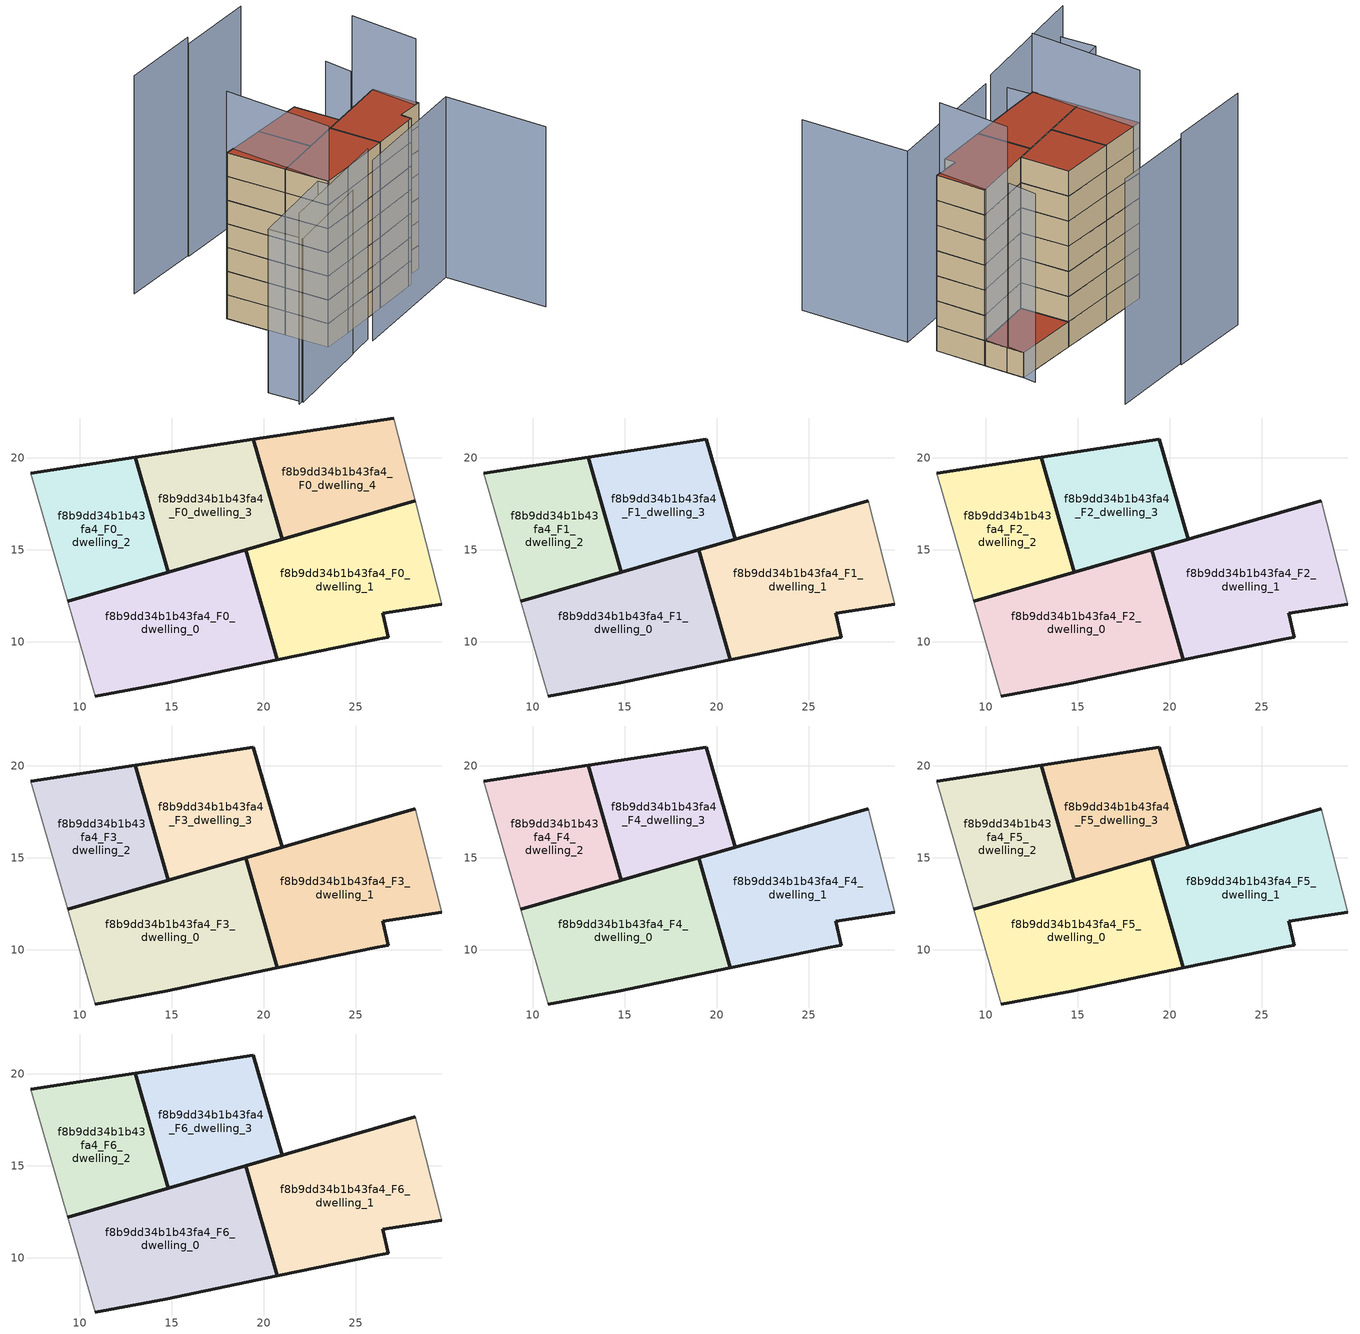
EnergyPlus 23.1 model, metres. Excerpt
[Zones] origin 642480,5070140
f8b9dd34b1b43fa4_F0_dwelling_0
 floor ground (EU_floor_Construction): 20.73,9.02 19,15 9.35,12.2 10.84,7.05 14.64,7.75 z0
 wall outside (EU_wall_Construction): 9.35,12.2 19,15 20.73,9.02 14.64,7.75 10.84,7.05 z0:3
 wall adiabatic (EU_wall_Construction): 10.84,7.05 9.35,12.2 z0:3
f8b9dd34b1b43fa4_F0_dwelling_1
 floor ground (EU_floor_Construction): 29.66,12.05 28.22,17.67 19,15 20.73,9.02 26.15,10.15 26.75,10.25 26.45,11.55 z0
 wall outside (EU_wall_Construction): 29.66,12.05 26.45,11.55 26.75,10.25 26.15,10.15 20.73,9.02 / 20.74,9.02 19,15 28.22,17.67 z0:3
 wall adiabatic (EU_wall_Construction): 28.22,17.67 29.66,12.05 z0:3
f8b9dd34b1b43fa4_F0_dwelling_2
 floor ground (EU_floor_Construction): 14.81,13.79 13.01,20.02 7.34,19.16 9.35,12.2 z0
 wall outside (EU_wall_Construction): 7.34,19.16 13.01,20.02 14.81,13.79 9.35,12.2 z0:3
 wall adiabatic (EU_wall_Construction): 9.35,12.2 7.34,19.16 z0:3
f8b9dd34b1b43fa4_F0_dwelling_3
 floor ground (EU_floor_Construction): 20.99,15.58 19.42,21 13.01,20.02 14.81,13.79 z0
 wall outside (EU_wall_Construction): 20.99,15.58 14.81,13.79 13.01,20.02 19.42,21 20.99,15.58 z0:3
f8b9dd34b1b43fa4_F0_dwelling_4
 floor ground (EU_floor_Construction): 28.22,17.67 27.56,20.25 27.06,22.16 19.42,21 20.99,15.58 z0
 wall outside (EU_wall_Construction): 28.22,17.67 20.99,15.58 19.42,21 27.06,22.16 z0:3
 wall adiabatic (EU_wall_Construction): 27.06,22.16 27.56,20.25 28.22,17.67 z0:3
 roof outside (EU_roof_Construction): 27.06,22.16 27.56,20.25 28.22,17.67 20.99,15.58 19.42,21 z3
f8b9dd34b1b43fa4_F1_dwelling_0
 floor to f8b9dd34b1b43fa4_F0_dwelling_0 (EU_floor_Construction): 20.73,9.02 19,15 9.35,12.2 10.84,7.05 14.64,7.75 z3
 wall outside (EU_wall_Construction): 9.35,12.2 19,15 20.73,9.02 14.64,7.75 10.84,7.05 z3:6
 wall adiabatic (EU_wall_Construction): 10.84,7.05 9.35,12.2 z3:6
f8b9dd34b1b43fa4_F1_dwelling_1
 floor to f8b9dd34b1b43fa4_F0_dwelling_1 (EU_floor_Construction): 29.65,12.05 28.22,17.67 19,15 20.73,9.02 26.15,10.15 26.75,10.25 26.45,11.55 z3
 wall outside (EU_wall_Construction): 29.66,12.05 26.45,11.55 26.75,10.25 26.15,10.15 20.73,9.02 / 20.74,9.02 19,15 28.22,17.67 z3:6
 wall adiabatic (EU_wall_Construction): 28.22,17.67 29.66,12.05 z3:6
f8b9dd34b1b43fa4_F1_dwelling_2
 floor to f8b9dd34b1b43fa4_F0_dwelling_2 (EU_floor_Construction): 14.81,13.79 13.01,20.02 7.34,19.16 9.35,12.2 z3
 wall outside (EU_wall_Construction): 7.34,19.16 13.01,20.02 14.81,13.79 9.35,12.2 z3:6
 wall adiabatic (EU_wall_Construction): 9.35,12.2 7.34,19.16 z3:6
f8b9dd34b1b43fa4_F1_dwelling_3
 floor to f8b9dd34b1b43fa4_F0_dwelling_3 (EU_floor_Construction): 20.99,15.58 19.42,21 13.01,20.02 14.81,13.79 z3
 wall outside (EU_wall_Construction): 19.42,21 20.99,15.58 14.81,13.79 13.01,20.02 19.42,21 z3:6
f8b9dd34b1b43fa4_F2_dwelling_0
 floor to f8b9dd34b1b43fa4_F1_dwelling_0 (EU_floor_Construction): 20.73,9.02 19,15 9.35,12.2 10.84,7.05 14.64,7.75 z6
 wall outside (EU_wall_Construction): 9.35,12.2 19,15 20.73,9.02 14.64,7.75 10.84,7.05 z6:9
 wall adiabatic (EU_wall_Construction): 10.84,7.05 9.35,12.2 z6:9
f8b9dd34b1b43fa4_F2_dwelling_1
 floor to f8b9dd34b1b43fa4_F1_dwelling_1 (EU_floor_Construction): 29.65,12.05 28.22,17.67 19,15 20.73,9.02 26.15,10.15 26.75,10.25 26.45,11.55 z6
 wall outside (EU_wall_Construction): 29.66,12.05 26.45,11.55 26.75,10.25 26.15,10.15 20.73,9.02 / 20.74,9.02 19,15 28.22,17.67 z6:9
 wall adiabatic (EU_wall_Construction): 28.22,17.67 29.66,12.05 z6:9
f8b9dd34b1b43fa4_F2_dwelling_2
 floor to f8b9dd34b1b43fa4_F1_dwelling_2 (EU_floor_Construction): 14.81,13.79 13.01,20.02 7.34,19.16 9.35,12.2 z6
 wall outside (EU_wall_Construction): 7.34,19.16 13.01,20.02 14.81,13.79 9.35,12.2 z6:9
 wall adiabatic (EU_wall_Construction): 9.35,12.2 7.34,19.16 z6:9
f8b9dd34b1b43fa4_F2_dwelling_3
 floor to f8b9dd34b1b43fa4_F1_dwelling_3 (EU_floor_Construction): 20.99,15.58 19.42,21 13.01,20.02 14.81,13.79 z6
 wall outside (EU_wall_Construction): 19.42,21 20.99,15.58 14.81,13.79 13.01,20.02 19.42,21 z6:9
f8b9dd34b1b43fa4_F3_dwelling_0
 floor to f8b9dd34b1b43fa4_F2_dwelling_0 (EU_floor_Construction): 20.73,9.02 19,15 9.35,12.2 10.84,7.05 14.64,7.75 z9
 wall outside (EU_wall_Construction): 9.35,12.2 19,15 20.73,9.02 14.64,7.75 10.84,7.05 z9:12
 wall adiabatic (EU_wall_Construction): 10.84,7.05 9.35,12.2 z9:12
f8b9dd34b1b43fa4_F3_dwelling_1
 floor to f8b9dd34b1b43fa4_F2_dwelling_1 (EU_floor_Construction): 29.65,12.05 28.22,17.67 19,15 20.73,9.02 26.15,10.15 26.75,10.25 26.45,11.55 z9
 wall outside (EU_wall_Construction): 29.66,12.05 26.45,11.55 26.75,10.25 26.15,10.15 20.73,9.02 / 20.74,9.02 19,15 28.22,17.67 z9:12
 wall adiabatic (EU_wall_Construction): 28.22,17.67 29.66,12.05 z9:12
f8b9dd34b1b43fa4_F3_dwelling_2
 floor to f8b9dd34b1b43fa4_F2_dwelling_2 (EU_floor_Construction): 14.81,13.79 13.01,20.02 7.34,19.16 9.35,12.2 z9
 wall outside (EU_wall_Construction): 7.34,19.16 13.01,20.02 14.81,13.79 9.35,12.2 z9:12
 wall adiabatic (EU_wall_Construction): 9.35,12.2 7.34,19.16 z9:12
f8b9dd34b1b43fa4_F3_dwelling_3
 floor to f8b9dd34b1b43fa4_F2_dwelling_3 (EU_floor_Construction): 20.99,15.58 19.42,21 13.01,20.02 14.81,13.79 z9
 wall outside (EU_wall_Construction): 19.42,21 20.99,15.58 14.81,13.79 13.01,20.02 19.42,21 z9:12
f8b9dd34b1b43fa4_F4_dwelling_0
 floor to f8b9dd34b1b43fa4_F3_dwelling_0 (EU_floor_Construction): 20.73,9.02 19,15 9.35,12.2 10.84,7.05 14.64,7.75 z12
 wall outside (EU_wall_Construction): 9.35,12.2 19,15 20.73,9.02 14.64,7.75 10.84,7.05 z12:15
 wall adiabatic (EU_wall_Construction): 10.84,7.05 9.35,12.2 z12:15
f8b9dd34b1b43fa4_F4_dwelling_1
 floor to f8b9dd34b1b43fa4_F3_dwelling_1 (EU_floor_Construction): 29.65,12.05 28.22,17.67 19,15 20.73,9.02 26.15,10.15 26.75,10.25 26.45,11.55 z12
 wall outside (EU_wall_Construction): 29.66,12.05 26.45,11.55 26.75,10.25 26.15,10.15 20.73,9.02 / 20.74,9.02 19,15 28.22,17.67 z12:15
 wall adiabatic (EU_wall_Construction): 28.22,17.67 29.66,12.05 z12:15
f8b9dd34b1b43fa4_F4_dwelling_2
 floor to f8b9dd34b1b43fa4_F3_dwelling_2 (EU_floor_Construction): 14.81,13.79 13.01,20.02 7.34,19.16 9.35,12.2 z12
 wall outside (EU_wall_Construction): 7.34,19.16 13.01,20.02 14.81,13.79 9.35,12.2 z12:15
 wall adiabatic (EU_wall_Construction): 9.35,12.2 7.34,19.16 z12:15
f8b9dd34b1b43fa4_F4_dwelling_3
 floor to f8b9dd34b1b43fa4_F3_dwelling_3 (EU_floor_Construction): 20.99,15.58 19.42,21 13.01,20.02 14.81,13.79 z12
 wall outside (EU_wall_Construction): 19.42,21 20.99,15.58 14.81,13.79 13.01,20.02 19.42,21 z12:15
f8b9dd34b1b43fa4_F5_dwelling_0
 floor to f8b9dd34b1b43fa4_F4_dwelling_0 (EU_floor_Construction): 20.73,9.02 19,15 9.35,12.2 10.84,7.05 14.64,7.75 z15
 wall outside (EU_wall_Construction): 9.35,12.2 19,15 20.73,9.02 14.64,7.75 10.84,7.05 z15:18
 wall adiabatic (EU_wall_Construction): 10.84,7.05 9.35,12.2 z15:18
f8b9dd34b1b43fa4_F5_dwelling_1
 floor to f8b9dd34b1b43fa4_F4_dwelling_1 (EU_floor_Construction): 29.65,12.05 28.22,17.67 19,15 20.73,9.02 26.15,10.15 26.75,10.25 26.45,11.55 z15
 wall outside (EU_wall_Construction): 29.66,12.05 26.45,11.55 26.75,10.25 26.15,10.15 20.73,9.02 / 20.74,9.02 19,15 28.22,17.67 z15:18
 wall adiabatic (EU_wall_Construction): 28.22,17.67 29.66,12.05 z15:18
f8b9dd34b1b43fa4_F5_dwelling_2
 floor to f8b9dd34b1b43fa4_F4_dwelling_2 (EU_floor_Construction): 14.81,13.79 13.01,20.02 7.34,19.16 9.35,12.2 z15
 wall outside (EU_wall_Construction): 7.34,19.16 13.01,20.02 14.81,13.79 9.35,12.2 z15:18
 wall adiabatic (EU_wall_Construction): 9.35,12.2 7.34,19.16 z15:18
f8b9dd34b1b43fa4_F5_dwelling_3
 floor to f8b9dd34b1b43fa4_F4_dwelling_3 (EU_floor_Construction): 20.99,15.58 19.42,21 13.01,20.02 14.81,13.79 z15
 wall outside (EU_wall_Construction): 19.42,21 20.99,15.58 14.81,13.79 13.01,20.02 19.42,21 z15:18
f8b9dd34b1b43fa4_F6_dwelling_0
 floor to f8b9dd34b1b43fa4_F5_dwelling_0 (EU_floor_Construction): 20.73,9.02 19,15 9.35,12.2 10.84,7.05 14.64,7.75 z18
 wall outside (EU_wall_Construction): 9.35,12.2 19,15 20.73,9.02 14.64,7.75 10.84,7.05 z18:21
 wall adiabatic (EU_wall_Construction): 10.84,7.05 9.35,12.2 z18:21
 roof outside (EU_roof_Construction): 19,15 20.73,9.02 14.64,7.75 10.84,7.05 9.35,12.2 z21
f8b9dd34b1b43fa4_F6_dwelling_1
 floor to f8b9dd34b1b43fa4_F5_dwelling_1 (EU_floor_Construction): 29.65,12.05 28.22,17.67 19,15 20.73,9.02 26.15,10.15 26.75,10.25 26.45,11.55 z18
 wall outside (EU_wall_Construction): 29.66,12.05 26.45,11.55 26.75,10.25 26.15,10.15 20.73,9.02 / 20.74,9.02 19,15 28.22,17.67 z18:21
 wall adiabatic (EU_wall_Construction): 28.22,17.67 29.66,12.05 z18:21
 roof outside (EU_roof_Construction): 28.22,17.67 29.66,12.05 26.45,11.55 26.75,10.25 26.15,10.15 20.73,9.02 19,15 z21
f8b9dd34b1b43fa4_F6_dwelling_2
 floor to f8b9dd34b1b43fa4_F5_dwelling_2 (EU_floor_Construction): 14.81,13.79 13.01,20.02 7.34,19.16 9.35,12.2 z18
 wall outside (EU_wall_Construction): 7.34,19.16 13.01,20.02 14.81,13.79 9.35,12.2 z18:21
 wall adiabatic (EU_wall_Construction): 9.35,12.2 7.34,19.16 z18:21
 roof outside (EU_roof_Construction): 13.01,20.02 14.81,13.79 9.35,12.2 7.34,19.16 z21
f8b9dd34b1b43fa4_F6_dwelling_3
 floor to f8b9dd34b1b43fa4_F5_dwelling_3 (EU_floor_Construction): 20.99,15.58 19.42,21 13.01,20.02 14.81,13.79 z18
 wall outside (EU_wall_Construction): 19.42,21 20.99,15.58 14.81,13.79 13.01,20.02 19.42,21 z18:21
 roof outside (EU_roof_Construction): 19.42,21 20.99,15.58 14.81,13.79 13.01,20.02 z21
shading: 0.16,0.67 15.14,5.25 z0:24.1; 15.3,4.67 30.51,8.72 / 30.51,8.72 33.75,-3.47 z0:22.8; 11.76,4.15 0.73,0.65 / 0.73,0.65 -0.57,4.75 / -0.57,4.75 10.46,8.25 / 10.46,8.25 11.76,4.15 z0:20.7; 29.09,11.94 27.56,20.25 z0:29.4; 27.33,20.22 26.85,23.63 z0:22.5; 13.75,31.68 3.89,30.02 z0:27.6; 23.36,33.26 13.68,31.5 z0:26.9; 8.26,20.09 10.85,6.98 z0:28
[Building]
EU S2 Campaign: North Axis=0; Terrain=City; Solar Distribution=FullExterior
[Site:Location]
Lyon-Bron: Latitude=45.75; Longitude=5; Time Zone=1; Elevation=198
[SizingPeriod:WeatherFileDays]
AnnualSizingPeriod: Begin Month=1; Begin Day of Month=1; End Month=12; End Day of Month=31; Day of Week for Start Day=Monday; Use Weather File Daylight Saving Period=No; Use Weather File Rain and Snow Indicators=No
[MATERIAL]
EU_InternalMass_Material: Roughness=MediumRough; Thickness=0.1; Conductivity=1; Density=1800; Specific Heat=900; Thermal Absorptance=0.9; Solar Absorptance=0.7; Visible Absorptance=0.7
[MATERIAL:NOMASS] Roughness=MediumRough; Thermal Absorptance=0.9; Solar Absorptance=0.7; Visible Absorptance=0.7
Name | Thermal Resistance
EU_wall_NoMass | 0.776494
EU_roof_NoMass | 0.486893
EU_floor_NoMass | 0.421597
[CONSTRUCTION]
EU_wall_Construction: EU_wall_NoMass
EU_roof_Construction: EU_roof_NoMass
EU_floor_Construction: EU_floor_NoMass
EU_InternalMass_Construction: EU_InternalMass_Material
[ZONE] Type=1; Multiplier=1; Ceiling Height=autocalculate; Floor Area=autocalculate; Part of Total Floor Area=Yes
Name | Volume
f8b9dd34b1b43fa4_F0_dwelling_0 | 175.613
f8b9dd34b1b43fa4_F1_dwelling_0; f8b9dd34b1b43fa4_F2_dwelling_0; f8b9dd34b1b43fa4_F3_dwelling_0; f8b9dd34b1b43fa4_F4_dwelling_0; f8b9dd34b1b43fa4_F5_dwelling_0; f8b9dd34b1b43fa4_F6_dwelling_0 | 175.612
f8b9dd34b1b43fa4_F0_dwelling_1; f8b9dd34b1b43fa4_F1_dwelling_1; f8b9dd34b1b43fa4_F2_dwelling_1; f8b9dd34b1b43fa4_F3_dwelling_1; f8b9dd34b1b43fa4_F4_dwelling_1; f8b9dd34b1b43fa4_F5_dwelling_1; f8b9dd34b1b43fa4_F6_dwelling_1 | 175.609
f8b9dd34b1b43fa4_F0_dwelling_2; f8b9dd34b1b43fa4_F1_dwelling_2; f8b9dd34b1b43fa4_F2_dwelling_2; f8b9dd34b1b43fa4_F3_dwelling_2; f8b9dd34b1b43fa4_F4_dwelling_2; f8b9dd34b1b43fa4_F5_dwelling_2; f8b9dd34b1b43fa4_F6_dwelling_2 | 117.078
f8b9dd34b1b43fa4_F0_dwelling_3; f8b9dd34b1b43fa4_F1_dwelling_3; f8b9dd34b1b43fa4_F2_dwelling_3; f8b9dd34b1b43fa4_F3_dwelling_3; f8b9dd34b1b43fa4_F4_dwelling_3; f8b9dd34b1b43fa4_F5_dwelling_3; f8b9dd34b1b43fa4_F6_dwelling_3 | 117.092
f8b9dd34b1b43fa4_F0_dwelling_4 | 117.085
[INTERNALMASS] Construction=EU_InternalMass_Construction
Name | Zone or ZoneList | Surface Area
f8b9dd34b1b43fa4_F0_dwelling_0_EU_InternalMass | f8b9dd34b1b43fa4_F0_dwelling_0 | 58.5372
f8b9dd34b1b43fa4_F0_dwelling_1_EU_InternalMass | f8b9dd34b1b43fa4_F0_dwelling_1 | 58.5365
f8b9dd34b1b43fa4_F0_dwelling_2_EU_InternalMass | f8b9dd34b1b43fa4_F0_dwelling_2 | 39.0262
f8b9dd34b1b43fa4_F0_dwelling_3_EU_InternalMass | f8b9dd34b1b43fa4_F0_dwelling_3 | 39.0306
f8b9dd34b1b43fa4_F0_dwelling_4_EU_InternalMass | f8b9dd34b1b43fa4_F0_dwelling_4 | 39.0284
f8b9dd34b1b43fa4_F1_dwelling_0_EU_InternalMass | f8b9dd34b1b43fa4_F1_dwelling_0 | 58.5381
f8b9dd34b1b43fa4_F1_dwelling_1_EU_InternalMass | f8b9dd34b1b43fa4_F1_dwelling_1 | 58.5406
f8b9dd34b1b43fa4_F1_dwelling_2_EU_InternalMass | f8b9dd34b1b43fa4_F1_dwelling_2 | 58.5353
f8b9dd34b1b43fa4_F1_dwelling_3_EU_InternalMass | f8b9dd34b1b43fa4_F1_dwelling_3 | 58.543
f8b9dd34b1b43fa4_F2_dwelling_0_EU_InternalMass | f8b9dd34b1b43fa4_F2_dwelling_0 | 58.5381
f8b9dd34b1b43fa4_F2_dwelling_1_EU_InternalMass | f8b9dd34b1b43fa4_F2_dwelling_1 | 58.5406
f8b9dd34b1b43fa4_F2_dwelling_2_EU_InternalMass | f8b9dd34b1b43fa4_F2_dwelling_2 | 58.5353
f8b9dd34b1b43fa4_F2_dwelling_3_EU_InternalMass | f8b9dd34b1b43fa4_F2_dwelling_3 | 58.543
f8b9dd34b1b43fa4_F3_dwelling_0_EU_InternalMass | f8b9dd34b1b43fa4_F3_dwelling_0 | 58.5381
f8b9dd34b1b43fa4_F3_dwelling_1_EU_InternalMass | f8b9dd34b1b43fa4_F3_dwelling_1 | 58.5406
f8b9dd34b1b43fa4_F3_dwelling_2_EU_InternalMass | f8b9dd34b1b43fa4_F3_dwelling_2 | 58.5353
f8b9dd34b1b43fa4_F3_dwelling_3_EU_InternalMass | f8b9dd34b1b43fa4_F3_dwelling_3 | 58.543
f8b9dd34b1b43fa4_F4_dwelling_0_EU_InternalMass | f8b9dd34b1b43fa4_F4_dwelling_0 | 58.5381
f8b9dd34b1b43fa4_F4_dwelling_1_EU_InternalMass | f8b9dd34b1b43fa4_F4_dwelling_1 | 58.5406
f8b9dd34b1b43fa4_F4_dwelling_2_EU_InternalMass | f8b9dd34b1b43fa4_F4_dwelling_2 | 58.5353
f8b9dd34b1b43fa4_F4_dwelling_3_EU_InternalMass | f8b9dd34b1b43fa4_F4_dwelling_3 | 58.543
f8b9dd34b1b43fa4_F5_dwelling_0_EU_InternalMass | f8b9dd34b1b43fa4_F5_dwelling_0 | 58.5381
f8b9dd34b1b43fa4_F5_dwelling_1_EU_InternalMass | f8b9dd34b1b43fa4_F5_dwelling_1 | 58.5406
f8b9dd34b1b43fa4_F5_dwelling_2_EU_InternalMass | f8b9dd34b1b43fa4_F5_dwelling_2 | 58.5353
f8b9dd34b1b43fa4_F5_dwelling_3_EU_InternalMass | f8b9dd34b1b43fa4_F5_dwelling_3 | 58.543
f8b9dd34b1b43fa4_F6_dwelling_0_EU_InternalMass | f8b9dd34b1b43fa4_F6_dwelling_0 | 58.5381
f8b9dd34b1b43fa4_F6_dwelling_1_EU_InternalMass | f8b9dd34b1b43fa4_F6_dwelling_1 | 58.5406
f8b9dd34b1b43fa4_F6_dwelling_2_EU_InternalMass | f8b9dd34b1b43fa4_F6_dwelling_2 | 58.5353
f8b9dd34b1b43fa4_F6_dwelling_3_EU_InternalMass | f8b9dd34b1b43fa4_F6_dwelling_3 | 58.543
[OTHEREQUIPMENT] Fuel Type=Electricity; Design Level Calculation Method=Watts/Area; Power per Zone Floor Area=1; Fraction Latent=0; Fraction Radiant=0; Fraction Lost=0; Carbon Dioxide Generation Rate=0; EndUse Subcategory=EU_Step8_InternalGains
Name | Zone or ZoneList or Space or SpaceList | Schedule
EU_Step8_InternalGain_f8b9dd34b1b43fa4_F0_dwelling_0_f000 | f8b9dd34b1b43fa4_F0_dwelling_0 | EU_Step8_GainSchedule_f8b9dd34b1b43fa4_F0_dwelling_0_f000
EU_Step8_InternalGain_f8b9dd34b1b43fa4_F0_dwelling_1_f000 | f8b9dd34b1b43fa4_F0_dwelling_1 | EU_Step8_GainSchedule_f8b9dd34b1b43fa4_F0_dwelling_1_f000
EU_Step8_InternalGain_f8b9dd34b1b43fa4_F0_dwelling_2_f000 | f8b9dd34b1b43fa4_F0_dwelling_2 | EU_Step8_GainSchedule_f8b9dd34b1b43fa4_F0_dwelling_2_f000
EU_Step8_InternalGain_f8b9dd34b1b43fa4_F0_dwelling_3_f000 | f8b9dd34b1b43fa4_F0_dwelling_3 | EU_Step8_GainSchedule_f8b9dd34b1b43fa4_F0_dwelling_3_f000
EU_Step8_InternalGain_f8b9dd34b1b43fa4_F0_dwelling_4_f000 | f8b9dd34b1b43fa4_F0_dwelling_4 | EU_Step8_GainSchedule_f8b9dd34b1b43fa4_F0_dwelling_4_f000
EU_Step8_InternalGain_f8b9dd34b1b43fa4_F1_dwelling_0_f000 | f8b9dd34b1b43fa4_F1_dwelling_0 | EU_Step8_GainSchedule_f8b9dd34b1b43fa4_F1_dwelling_0_f000
EU_Step8_InternalGain_f8b9dd34b1b43fa4_F1_dwelling_1_f000 | f8b9dd34b1b43fa4_F1_dwelling_1 | EU_Step8_GainSchedule_f8b9dd34b1b43fa4_F1_dwelling_1_f000
EU_Step8_InternalGain_f8b9dd34b1b43fa4_F1_dwelling_2_f000 | f8b9dd34b1b43fa4_F1_dwelling_2 | EU_Step8_GainSchedule_f8b9dd34b1b43fa4_F1_dwelling_2_f000
EU_Step8_InternalGain_f8b9dd34b1b43fa4_F1_dwelling_3_f000 | f8b9dd34b1b43fa4_F1_dwelling_3 | EU_Step8_GainSchedule_f8b9dd34b1b43fa4_F1_dwelling_3_f000
EU_Step8_InternalGain_f8b9dd34b1b43fa4_F2_dwelling_0_f000 | f8b9dd34b1b43fa4_F2_dwelling_0 | EU_Step8_GainSchedule_f8b9dd34b1b43fa4_F2_dwelling_0_f000
EU_Step8_InternalGain_f8b9dd34b1b43fa4_F2_dwelling_1_f000 | f8b9dd34b1b43fa4_F2_dwelling_1 | EU_Step8_GainSchedule_f8b9dd34b1b43fa4_F2_dwelling_1_f000
EU_Step8_InternalGain_f8b9dd34b1b43fa4_F2_dwelling_2_f000 | f8b9dd34b1b43fa4_F2_dwelling_2 | EU_Step8_GainSchedule_f8b9dd34b1b43fa4_F2_dwelling_2_f000
EU_Step8_InternalGain_f8b9dd34b1b43fa4_F2_dwelling_3_f000 | f8b9dd34b1b43fa4_F2_dwelling_3 | EU_Step8_GainSchedule_f8b9dd34b1b43fa4_F2_dwelling_3_f000
EU_Step8_InternalGain_f8b9dd34b1b43fa4_F3_dwelling_0_f000 | f8b9dd34b1b43fa4_F3_dwelling_0 | EU_Step8_GainSchedule_f8b9dd34b1b43fa4_F3_dwelling_0_f000
EU_Step8_InternalGain_f8b9dd34b1b43fa4_F3_dwelling_1_f000 | f8b9dd34b1b43fa4_F3_dwelling_1 | EU_Step8_GainSchedule_f8b9dd34b1b43fa4_F3_dwelling_1_f000
EU_Step8_InternalGain_f8b9dd34b1b43fa4_F3_dwelling_2_f000 | f8b9dd34b1b43fa4_F3_dwelling_2 | EU_Step8_GainSchedule_f8b9dd34b1b43fa4_F3_dwelling_2_f000
EU_Step8_InternalGain_f8b9dd34b1b43fa4_F3_dwelling_3_f000 | f8b9dd34b1b43fa4_F3_dwelling_3 | EU_Step8_GainSchedule_f8b9dd34b1b43fa4_F3_dwelling_3_f000
EU_Step8_InternalGain_f8b9dd34b1b43fa4_F4_dwelling_0_f000 | f8b9dd34b1b43fa4_F4_dwelling_0 | EU_Step8_GainSchedule_f8b9dd34b1b43fa4_F4_dwelling_0_f000
EU_Step8_InternalGain_f8b9dd34b1b43fa4_F4_dwelling_1_f000 | f8b9dd34b1b43fa4_F4_dwelling_1 | EU_Step8_GainSchedule_f8b9dd34b1b43fa4_F4_dwelling_1_f000
EU_Step8_InternalGain_f8b9dd34b1b43fa4_F4_dwelling_2_f000 | f8b9dd34b1b43fa4_F4_dwelling_2 | EU_Step8_GainSchedule_f8b9dd34b1b43fa4_F4_dwelling_2_f000
EU_Step8_InternalGain_f8b9dd34b1b43fa4_F4_dwelling_3_f000 | f8b9dd34b1b43fa4_F4_dwelling_3 | EU_Step8_GainSchedule_f8b9dd34b1b43fa4_F4_dwelling_3_f000
EU_Step8_InternalGain_f8b9dd34b1b43fa4_F5_dwelling_0_f000 | f8b9dd34b1b43fa4_F5_dwelling_0 | EU_Step8_GainSchedule_f8b9dd34b1b43fa4_F5_dwelling_0_f000
EU_Step8_InternalGain_f8b9dd34b1b43fa4_F5_dwelling_1_f000 | f8b9dd34b1b43fa4_F5_dwelling_1 | EU_Step8_GainSchedule_f8b9dd34b1b43fa4_F5_dwelling_1_f000
EU_Step8_InternalGain_f8b9dd34b1b43fa4_F5_dwelling_2_f000 | f8b9dd34b1b43fa4_F5_dwelling_2 | EU_Step8_GainSchedule_f8b9dd34b1b43fa4_F5_dwelling_2_f000
EU_Step8_InternalGain_f8b9dd34b1b43fa4_F5_dwelling_3_f000 | f8b9dd34b1b43fa4_F5_dwelling_3 | EU_Step8_GainSchedule_f8b9dd34b1b43fa4_F5_dwelling_3_f000
EU_Step8_InternalGain_f8b9dd34b1b43fa4_F6_dwelling_0_f000 | f8b9dd34b1b43fa4_F6_dwelling_0 | EU_Step8_GainSchedule_f8b9dd34b1b43fa4_F6_dwelling_0_f000
EU_Step8_InternalGain_f8b9dd34b1b43fa4_F6_dwelling_1_f000 | f8b9dd34b1b43fa4_F6_dwelling_1 | EU_Step8_GainSchedule_f8b9dd34b1b43fa4_F6_dwelling_1_f000
EU_Step8_InternalGain_f8b9dd34b1b43fa4_F6_dwelling_2_f000 | f8b9dd34b1b43fa4_F6_dwelling_2 | EU_Step8_GainSchedule_f8b9dd34b1b43fa4_F6_dwelling_2_f000
EU_Step8_InternalGain_f8b9dd34b1b43fa4_F6_dwelling_3_f000 | f8b9dd34b1b43fa4_F6_dwelling_3 | EU_Step8_GainSchedule_f8b9dd34b1b43fa4_F6_dwelling_3_f000
[ZONEVENTILATION:DESIGNFLOWRATE] Schedule=EU_AlwaysOn; Design Flow Rate Calculation Method=AirChanges/Hour; Air Changes per Hour=0.693814; Ventilation Type=Natural; Fan Pressure Rise=0; Fan Total Efficiency=1; Constant Term Coefficient=1; Temperature Term Coefficient=0; Velocity Term Coefficient=0; Velocity Squared Term Coefficient=0; Minimum Indoor Temperature=-100; Maximum Indoor Temperature=100; Delta Temperature=-100; Minimum Outdoor Temperature=-100; Maximum Outdoor Temperature=100; Maximum Wind Speed=40
Name | Zone or ZoneList or Space or SpaceList
EU_ConstantAir_f8b9dd34b1b43fa4_F0_dwelling_0 | f8b9dd34b1b43fa4_F0_dwelling_0
EU_ConstantAir_f8b9dd34b1b43fa4_F0_dwelling_1 | f8b9dd34b1b43fa4_F0_dwelling_1
EU_ConstantAir_f8b9dd34b1b43fa4_F0_dwelling_2 | f8b9dd34b1b43fa4_F0_dwelling_2
EU_ConstantAir_f8b9dd34b1b43fa4_F0_dwelling_3 | f8b9dd34b1b43fa4_F0_dwelling_3
EU_ConstantAir_f8b9dd34b1b43fa4_F0_dwelling_4 | f8b9dd34b1b43fa4_F0_dwelling_4
EU_ConstantAir_f8b9dd34b1b43fa4_F1_dwelling_0 | f8b9dd34b1b43fa4_F1_dwelling_0
EU_ConstantAir_f8b9dd34b1b43fa4_F1_dwelling_1 | f8b9dd34b1b43fa4_F1_dwelling_1
EU_ConstantAir_f8b9dd34b1b43fa4_F1_dwelling_2 | f8b9dd34b1b43fa4_F1_dwelling_2
EU_ConstantAir_f8b9dd34b1b43fa4_F1_dwelling_3 | f8b9dd34b1b43fa4_F1_dwelling_3
EU_ConstantAir_f8b9dd34b1b43fa4_F2_dwelling_0 | f8b9dd34b1b43fa4_F2_dwelling_0
EU_ConstantAir_f8b9dd34b1b43fa4_F2_dwelling_1 | f8b9dd34b1b43fa4_F2_dwelling_1
EU_ConstantAir_f8b9dd34b1b43fa4_F2_dwelling_2 | f8b9dd34b1b43fa4_F2_dwelling_2
EU_ConstantAir_f8b9dd34b1b43fa4_F2_dwelling_3 | f8b9dd34b1b43fa4_F2_dwelling_3
EU_ConstantAir_f8b9dd34b1b43fa4_F3_dwelling_0 | f8b9dd34b1b43fa4_F3_dwelling_0
EU_ConstantAir_f8b9dd34b1b43fa4_F3_dwelling_1 | f8b9dd34b1b43fa4_F3_dwelling_1
EU_ConstantAir_f8b9dd34b1b43fa4_F3_dwelling_2 | f8b9dd34b1b43fa4_F3_dwelling_2
EU_ConstantAir_f8b9dd34b1b43fa4_F3_dwelling_3 | f8b9dd34b1b43fa4_F3_dwelling_3
EU_ConstantAir_f8b9dd34b1b43fa4_F4_dwelling_0 | f8b9dd34b1b43fa4_F4_dwelling_0
EU_ConstantAir_f8b9dd34b1b43fa4_F4_dwelling_1 | f8b9dd34b1b43fa4_F4_dwelling_1
EU_ConstantAir_f8b9dd34b1b43fa4_F4_dwelling_2 | f8b9dd34b1b43fa4_F4_dwelling_2
EU_ConstantAir_f8b9dd34b1b43fa4_F4_dwelling_3 | f8b9dd34b1b43fa4_F4_dwelling_3
EU_ConstantAir_f8b9dd34b1b43fa4_F5_dwelling_0 | f8b9dd34b1b43fa4_F5_dwelling_0
EU_ConstantAir_f8b9dd34b1b43fa4_F5_dwelling_1 | f8b9dd34b1b43fa4_F5_dwelling_1
EU_ConstantAir_f8b9dd34b1b43fa4_F5_dwelling_2 | f8b9dd34b1b43fa4_F5_dwelling_2
EU_ConstantAir_f8b9dd34b1b43fa4_F5_dwelling_3 | f8b9dd34b1b43fa4_F5_dwelling_3
EU_ConstantAir_f8b9dd34b1b43fa4_F6_dwelling_0 | f8b9dd34b1b43fa4_F6_dwelling_0
EU_ConstantAir_f8b9dd34b1b43fa4_F6_dwelling_1 | f8b9dd34b1b43fa4_F6_dwelling_1
EU_ConstantAir_f8b9dd34b1b43fa4_F6_dwelling_2 | f8b9dd34b1b43fa4_F6_dwelling_2
EU_ConstantAir_f8b9dd34b1b43fa4_F6_dwelling_3 | f8b9dd34b1b43fa4_F6_dwelling_3
[HVACTEMPLATE:THERMOSTAT] Constant Heating Setpoint=20; Constant Cooling Setpoint=50
EU_HeatOnly_f8b9dd34b1b43fa4_F0_dwelling_0; EU_HeatOnly_f8b9dd34b1b43fa4_F0_dwelling_1; EU_HeatOnly_f8b9dd34b1b43fa4_F0_dwelling_2; EU_HeatOnly_f8b9dd34b1b43fa4_F0_dwelling_3; EU_HeatOnly_f8b9dd34b1b43fa4_F0_dwelling_4; EU_HeatOnly_f8b9dd34b1b43fa4_F1_dwelling_0; EU_HeatOnly_f8b9dd34b1b43fa4_F1_dwelling_1; EU_HeatOnly_f8b9dd34b1b43fa4_F1_dwelling_2; EU_HeatOnly_f8b9dd34b1b43fa4_F1_dwelling_3; EU_HeatOnly_f8b9dd34b1b43fa4_F2_dwelling_0; EU_HeatOnly_f8b9dd34b1b43fa4_F2_dwelling_1; EU_HeatOnly_f8b9dd34b1b43fa4_F2_dwelling_2; EU_HeatOnly_f8b9dd34b1b43fa4_F2_dwelling_3; EU_HeatOnly_f8b9dd34b1b43fa4_F3_dwelling_0; EU_HeatOnly_f8b9dd34b1b43fa4_F3_dwelling_1; EU_HeatOnly_f8b9dd34b1b43fa4_F3_dwelling_2; EU_HeatOnly_f8b9dd34b1b43fa4_F3_dwelling_3; EU_HeatOnly_f8b9dd34b1b43fa4_F4_dwelling_0; EU_HeatOnly_f8b9dd34b1b43fa4_F4_dwelling_1; EU_HeatOnly_f8b9dd34b1b43fa4_F4_dwelling_2; EU_HeatOnly_f8b9dd34b1b43fa4_F4_dwelling_3; EU_HeatOnly_f8b9dd34b1b43fa4_F5_dwelling_0; EU_HeatOnly_f8b9dd34b1b43fa4_F5_dwelling_1; EU_HeatOnly_f8b9dd34b1b43fa4_F5_dwelling_2; EU_HeatOnly_f8b9dd34b1b43fa4_F5_dwelling_3; EU_HeatOnly_f8b9dd34b1b43fa4_F6_dwelling_0; EU_HeatOnly_f8b9dd34b1b43fa4_F6_dwelling_1; EU_HeatOnly_f8b9dd34b1b43fa4_F6_dwelling_2; EU_HeatOnly_f8b9dd34b1b43fa4_F6_dwelling_3
[HVACTEMPLATE:ZONE:IDEALLOADSAIRSYSTEM] System Availability Schedule=EU_AlwaysOn; Maximum Heating Supply Air Temperature=50; Minimum Cooling Supply Air Temperature=13; Maximum Heating Supply Air Humidity Ratio=0.0156; Minimum Cooling Supply Air Humidity Ratio=0.0077; Heating Limit=NoLimit; Cooling Limit=NoLimit; Heating Availability Schedule=EU_AlwaysOn; Cooling Availability Schedule=EU_CoolingOff; Dehumidification Control Type=ConstantSensibleHeatRatio; Cooling Sensible Heat Ratio=0.7; Dehumidification Setpoint=60; Humidification Control Type=None; Humidification Setpoint=30; Outdoor Air Method=None; Outdoor Air Flow Rate per Person=0.00944; Outdoor Air Flow Rate per Zone Floor Area=0; Outdoor Air Flow Rate per Zone=0; Demand Controlled Ventilation Type=None; Outdoor Air Economizer Type=NoEconomizer; Heat Recovery Type=None; Sensible Heat Recovery Effectiveness=0.7; Latent Heat Recovery Effectiveness=0.65
Name | Template Thermostat
f8b9dd34b1b43fa4_F0_dwelling_0 | EU_HeatOnly_f8b9dd34b1b43fa4_F0_dwelling_0
f8b9dd34b1b43fa4_F0_dwelling_1 | EU_HeatOnly_f8b9dd34b1b43fa4_F0_dwelling_1
f8b9dd34b1b43fa4_F0_dwelling_2 | EU_HeatOnly_f8b9dd34b1b43fa4_F0_dwelling_2
f8b9dd34b1b43fa4_F0_dwelling_3 | EU_HeatOnly_f8b9dd34b1b43fa4_F0_dwelling_3
f8b9dd34b1b43fa4_F0_dwelling_4 | EU_HeatOnly_f8b9dd34b1b43fa4_F0_dwelling_4
f8b9dd34b1b43fa4_F1_dwelling_0 | EU_HeatOnly_f8b9dd34b1b43fa4_F1_dwelling_0
f8b9dd34b1b43fa4_F1_dwelling_1 | EU_HeatOnly_f8b9dd34b1b43fa4_F1_dwelling_1
f8b9dd34b1b43fa4_F1_dwelling_2 | EU_HeatOnly_f8b9dd34b1b43fa4_F1_dwelling_2
f8b9dd34b1b43fa4_F1_dwelling_3 | EU_HeatOnly_f8b9dd34b1b43fa4_F1_dwelling_3
f8b9dd34b1b43fa4_F2_dwelling_0 | EU_HeatOnly_f8b9dd34b1b43fa4_F2_dwelling_0
f8b9dd34b1b43fa4_F2_dwelling_1 | EU_HeatOnly_f8b9dd34b1b43fa4_F2_dwelling_1
f8b9dd34b1b43fa4_F2_dwelling_2 | EU_HeatOnly_f8b9dd34b1b43fa4_F2_dwelling_2
f8b9dd34b1b43fa4_F2_dwelling_3 | EU_HeatOnly_f8b9dd34b1b43fa4_F2_dwelling_3
f8b9dd34b1b43fa4_F3_dwelling_0 | EU_HeatOnly_f8b9dd34b1b43fa4_F3_dwelling_0
f8b9dd34b1b43fa4_F3_dwelling_1 | EU_HeatOnly_f8b9dd34b1b43fa4_F3_dwelling_1
f8b9dd34b1b43fa4_F3_dwelling_2 | EU_HeatOnly_f8b9dd34b1b43fa4_F3_dwelling_2
f8b9dd34b1b43fa4_F3_dwelling_3 | EU_HeatOnly_f8b9dd34b1b43fa4_F3_dwelling_3
f8b9dd34b1b43fa4_F4_dwelling_0 | EU_HeatOnly_f8b9dd34b1b43fa4_F4_dwelling_0
f8b9dd34b1b43fa4_F4_dwelling_1 | EU_HeatOnly_f8b9dd34b1b43fa4_F4_dwelling_1
f8b9dd34b1b43fa4_F4_dwelling_2 | EU_HeatOnly_f8b9dd34b1b43fa4_F4_dwelling_2
f8b9dd34b1b43fa4_F4_dwelling_3 | EU_HeatOnly_f8b9dd34b1b43fa4_F4_dwelling_3
f8b9dd34b1b43fa4_F5_dwelling_0 | EU_HeatOnly_f8b9dd34b1b43fa4_F5_dwelling_0
f8b9dd34b1b43fa4_F5_dwelling_1 | EU_HeatOnly_f8b9dd34b1b43fa4_F5_dwelling_1
f8b9dd34b1b43fa4_F5_dwelling_2 | EU_HeatOnly_f8b9dd34b1b43fa4_F5_dwelling_2
f8b9dd34b1b43fa4_F5_dwelling_3 | EU_HeatOnly_f8b9dd34b1b43fa4_F5_dwelling_3
f8b9dd34b1b43fa4_F6_dwelling_0 | EU_HeatOnly_f8b9dd34b1b43fa4_F6_dwelling_0
f8b9dd34b1b43fa4_F6_dwelling_1 | EU_HeatOnly_f8b9dd34b1b43fa4_F6_dwelling_1
f8b9dd34b1b43fa4_F6_dwelling_2 | EU_HeatOnly_f8b9dd34b1b43fa4_F6_dwelling_2
f8b9dd34b1b43fa4_F6_dwelling_3 | EU_HeatOnly_f8b9dd34b1b43fa4_F6_dwelling_3
[SIZING:ZONE] Zone Cooling Design Supply Air Temperature Input Method=SupplyAirTemperature; Zone Cooling Design Supply Air Temperature=13; Zone Heating Design Supply Air Temperature Input Method=SupplyAirTemperature; Zone Heating Design Supply Air Temperature=50; Zone Cooling Design Supply Air Humidity Ratio=0.008; Zone Heating Design Supply Air Humidity Ratio=0.008; Cooling Design Air Flow Method=DesignDay; Cooling Design Air Flow Rate=0; Cooling Minimum Air Flow per Zone Floor Area=0.000762; Cooling Minimum Air Flow=0; Cooling Minimum Air Flow Fraction=0.2; Heating Design Air Flow Method=DesignDay; Heating Design Air Flow Rate=0; Heating Maximum Air Flow per Zone Floor Area=0.002032; Heating Maximum Air Flow=0.141576; Heating Maximum Air Flow Fraction=0.3; Account for Dedicated Outdoor Air System=No; Dedicated Outdoor Air System Control Strategy=NeutralSupplyAir; Dedicated Outdoor Air Low Setpoint Temperature for Design=autosize; Dedicated Outdoor Air High Setpoint Temperature for Design=autosize; Zone Load Sizing Method=Sensible Load Only No Latent Load; Zone Latent Cooling Design Supply Air Humidity Ratio Input Method=HumidityRatioDifference; Zone Cooling Design Supply Air Humidity Ratio Difference=0.005; Zone Latent Heating Design Supply Air Humidity Ratio Input Method=HumidityRatioDifference; Zone Humidification Design Supply Air Humidity Ratio Difference=0.005
f8b9dd34b1b43fa4_F0_dwelling_0; f8b9dd34b1b43fa4_F0_dwelling_1; f8b9dd34b1b43fa4_F0_dwelling_2; f8b9dd34b1b43fa4_F0_dwelling_3; f8b9dd34b1b43fa4_F0_dwelling_4; f8b9dd34b1b43fa4_F1_dwelling_0; f8b9dd34b1b43fa4_F1_dwelling_1; f8b9dd34b1b43fa4_F1_dwelling_2; f8b9dd34b1b43fa4_F1_dwelling_3; f8b9dd34b1b43fa4_F2_dwelling_0; f8b9dd34b1b43fa4_F2_dwelling_1; f8b9dd34b1b43fa4_F2_dwelling_2; f8b9dd34b1b43fa4_F2_dwelling_3; f8b9dd34b1b43fa4_F3_dwelling_0; f8b9dd34b1b43fa4_F3_dwelling_1; f8b9dd34b1b43fa4_F3_dwelling_2; f8b9dd34b1b43fa4_F3_dwelling_3; f8b9dd34b1b43fa4_F4_dwelling_0; f8b9dd34b1b43fa4_F4_dwelling_1; f8b9dd34b1b43fa4_F4_dwelling_2; f8b9dd34b1b43fa4_F4_dwelling_3; f8b9dd34b1b43fa4_F5_dwelling_0; f8b9dd34b1b43fa4_F5_dwelling_1; f8b9dd34b1b43fa4_F5_dwelling_2; f8b9dd34b1b43fa4_F5_dwelling_3; f8b9dd34b1b43fa4_F6_dwelling_0; f8b9dd34b1b43fa4_F6_dwelling_1; f8b9dd34b1b43fa4_F6_dwelling_2; f8b9dd34b1b43fa4_F6_dwelling_3
[SCHEDULE:CONSTANT]
Name | Hourly Value
EU_AlwaysOn | 1
EU_CoolingOff | 0
[SCHEDULE:FILE] Column Number=1; Rows to Skip at Top=0; Number of Hours of Data=8760; Column Separator=Comma; Interpolate to Timestep=No; Minutes per Item=60; Adjust Schedule for Daylight Savings=Yes
Name | File
EU_Step8_GainSchedule_f8b9dd34b1b43fa4_F0_dwelling_0_f000 | ../../schedules/f8b9dd34b1b43fa4/f8b9dd34b1b43fa4_F0_dwelling_0_f000_gain.csv
EU_Step8_GainSchedule_f8b9dd34b1b43fa4_F0_dwelling_1_f000 | ../../schedules/f8b9dd34b1b43fa4/f8b9dd34b1b43fa4_F0_dwelling_1_f000_gain.csv
EU_Step8_GainSchedule_f8b9dd34b1b43fa4_F0_dwelling_2_f000 | ../../schedules/f8b9dd34b1b43fa4/f8b9dd34b1b43fa4_F0_dwelling_2_f000_gain.csv
EU_Step8_GainSchedule_f8b9dd34b1b43fa4_F0_dwelling_3_f000 | ../../schedules/f8b9dd34b1b43fa4/f8b9dd34b1b43fa4_F0_dwelling_3_f000_gain.csv
EU_Step8_GainSchedule_f8b9dd34b1b43fa4_F0_dwelling_4_f000 | ../../schedules/f8b9dd34b1b43fa4/f8b9dd34b1b43fa4_F0_dwelling_4_f000_gain.csv
EU_Step8_GainSchedule_f8b9dd34b1b43fa4_F1_dwelling_0_f000 | ../../schedules/f8b9dd34b1b43fa4/f8b9dd34b1b43fa4_F1_dwelling_0_f000_gain.csv
EU_Step8_GainSchedule_f8b9dd34b1b43fa4_F1_dwelling_1_f000 | ../../schedules/f8b9dd34b1b43fa4/f8b9dd34b1b43fa4_F1_dwelling_1_f000_gain.csv
EU_Step8_GainSchedule_f8b9dd34b1b43fa4_F1_dwelling_2_f000 | ../../schedules/f8b9dd34b1b43fa4/f8b9dd34b1b43fa4_F1_dwelling_2_f000_gain.csv
EU_Step8_GainSchedule_f8b9dd34b1b43fa4_F1_dwelling_3_f000 | ../../schedules/f8b9dd34b1b43fa4/f8b9dd34b1b43fa4_F1_dwelling_3_f000_gain.csv
EU_Step8_GainSchedule_f8b9dd34b1b43fa4_F2_dwelling_0_f000 | ../../schedules/f8b9dd34b1b43fa4/f8b9dd34b1b43fa4_F2_dwelling_0_f000_gain.csv
EU_Step8_GainSchedule_f8b9dd34b1b43fa4_F2_dwelling_1_f000 | ../../schedules/f8b9dd34b1b43fa4/f8b9dd34b1b43fa4_F2_dwelling_1_f000_gain.csv
EU_Step8_GainSchedule_f8b9dd34b1b43fa4_F2_dwelling_2_f000 | ../../schedules/f8b9dd34b1b43fa4/f8b9dd34b1b43fa4_F2_dwelling_2_f000_gain.csv
EU_Step8_GainSchedule_f8b9dd34b1b43fa4_F2_dwelling_3_f000 | ../../schedules/f8b9dd34b1b43fa4/f8b9dd34b1b43fa4_F2_dwelling_3_f000_gain.csv
EU_Step8_GainSchedule_f8b9dd34b1b43fa4_F3_dwelling_0_f000 | ../../schedules/f8b9dd34b1b43fa4/f8b9dd34b1b43fa4_F3_dwelling_0_f000_gain.csv
EU_Step8_GainSchedule_f8b9dd34b1b43fa4_F3_dwelling_1_f000 | ../../schedules/f8b9dd34b1b43fa4/f8b9dd34b1b43fa4_F3_dwelling_1_f000_gain.csv
EU_Step8_GainSchedule_f8b9dd34b1b43fa4_F3_dwelling_2_f000 | ../../schedules/f8b9dd34b1b43fa4/f8b9dd34b1b43fa4_F3_dwelling_2_f000_gain.csv
EU_Step8_GainSchedule_f8b9dd34b1b43fa4_F3_dwelling_3_f000 | ../../schedules/f8b9dd34b1b43fa4/f8b9dd34b1b43fa4_F3_dwelling_3_f000_gain.csv
EU_Step8_GainSchedule_f8b9dd34b1b43fa4_F4_dwelling_0_f000 | ../../schedules/f8b9dd34b1b43fa4/f8b9dd34b1b43fa4_F4_dwelling_0_f000_gain.csv
EU_Step8_GainSchedule_f8b9dd34b1b43fa4_F4_dwelling_1_f000 | ../../schedules/f8b9dd34b1b43fa4/f8b9dd34b1b43fa4_F4_dwelling_1_f000_gain.csv
EU_Step8_GainSchedule_f8b9dd34b1b43fa4_F4_dwelling_2_f000 | ../../schedules/f8b9dd34b1b43fa4/f8b9dd34b1b43fa4_F4_dwelling_2_f000_gain.csv
EU_Step8_GainSchedule_f8b9dd34b1b43fa4_F4_dwelling_3_f000 | ../../schedules/f8b9dd34b1b43fa4/f8b9dd34b1b43fa4_F4_dwelling_3_f000_gain.csv
EU_Step8_GainSchedule_f8b9dd34b1b43fa4_F5_dwelling_0_f000 | ../../schedules/f8b9dd34b1b43fa4/f8b9dd34b1b43fa4_F5_dwelling_0_f000_gain.csv
EU_Step8_GainSchedule_f8b9dd34b1b43fa4_F5_dwelling_1_f000 | ../../schedules/f8b9dd34b1b43fa4/f8b9dd34b1b43fa4_F5_dwelling_1_f000_gain.csv
EU_Step8_GainSchedule_f8b9dd34b1b43fa4_F5_dwelling_2_f000 | ../../schedules/f8b9dd34b1b43fa4/f8b9dd34b1b43fa4_F5_dwelling_2_f000_gain.csv
EU_Step8_GainSchedule_f8b9dd34b1b43fa4_F5_dwelling_3_f000 | ../../schedules/f8b9dd34b1b43fa4/f8b9dd34b1b43fa4_F5_dwelling_3_f000_gain.csv
EU_Step8_GainSchedule_f8b9dd34b1b43fa4_F6_dwelling_0_f000 | ../../schedules/f8b9dd34b1b43fa4/f8b9dd34b1b43fa4_F6_dwelling_0_f000_gain.csv
EU_Step8_GainSchedule_f8b9dd34b1b43fa4_F6_dwelling_1_f000 | ../../schedules/f8b9dd34b1b43fa4/f8b9dd34b1b43fa4_F6_dwelling_1_f000_gain.csv
EU_Step8_GainSchedule_f8b9dd34b1b43fa4_F6_dwelling_2_f000 | ../../schedules/f8b9dd34b1b43fa4/f8b9dd34b1b43fa4_F6_dwelling_2_f000_gain.csv
EU_Step8_GainSchedule_f8b9dd34b1b43fa4_F6_dwelling_3_f000 | ../../schedules/f8b9dd34b1b43fa4/f8b9dd34b1b43fa4_F6_dwelling_3_f000_gain.csv
